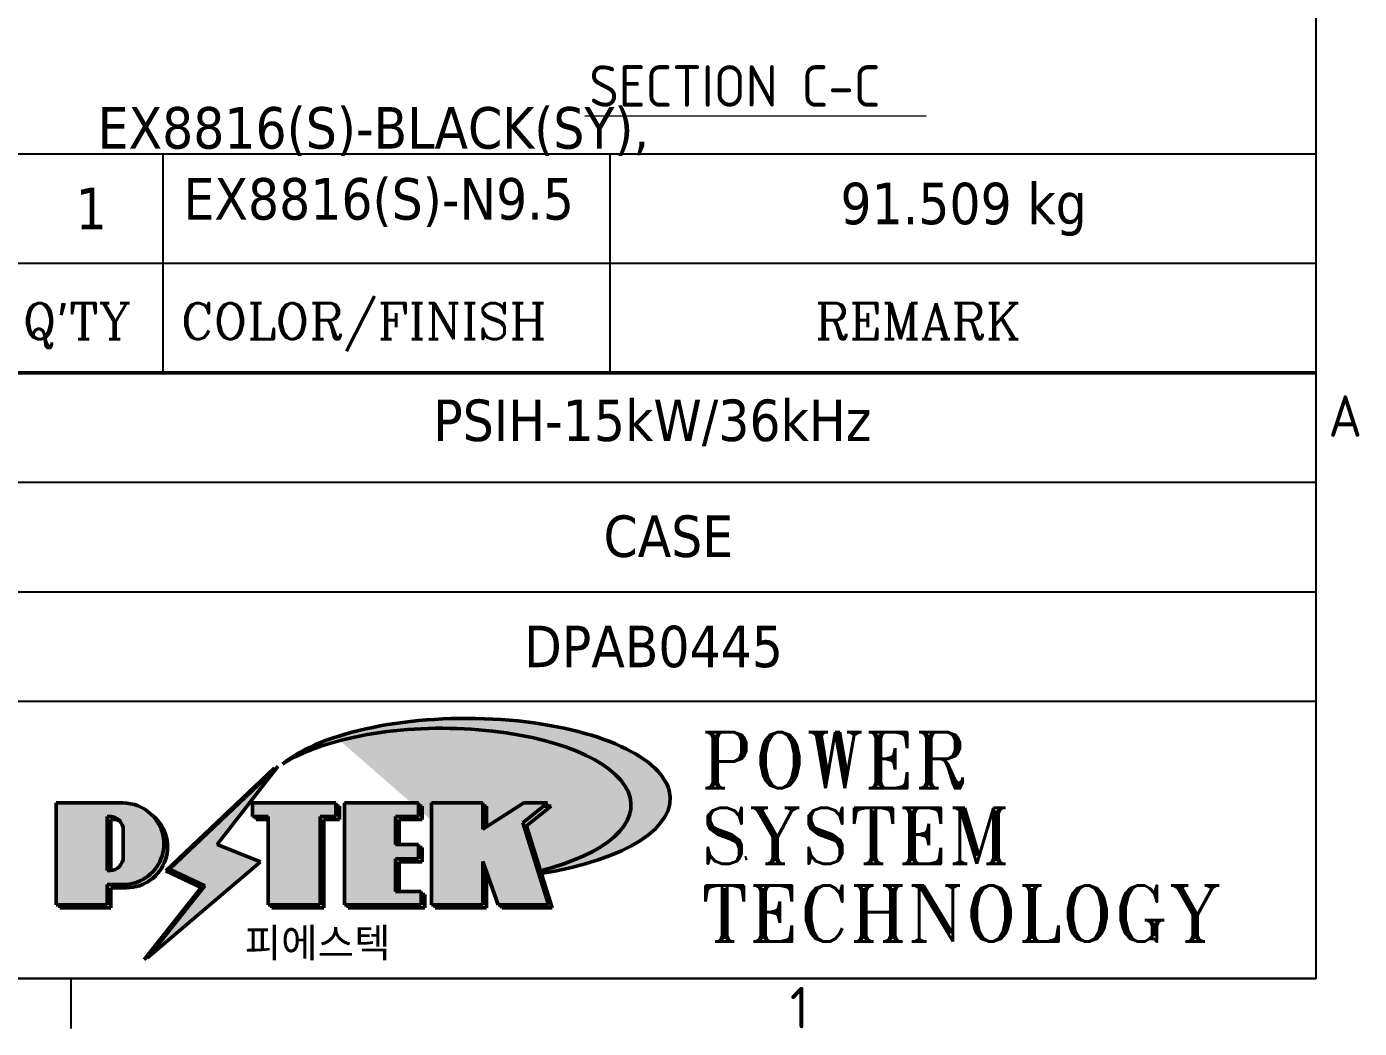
# Model space of a CAD drawing. Header units: millimetres. Extents: x 0 to 6720, y 0 to 4752.
# Drawn here: x 5566 to 6594, y 122 to 894 of the extents above; entities that cross this region are included whole.
import ezdxf
from ezdxf.enums import TextEntityAlignment as Align

# ---------------------------------------------------------------- set-up
doc = ezdxf.new("R2010")
doc.units = ezdxf.units.MM
for name, color, linetype, lineweight in [('DPAB0445$0$경계(ISO)', 7, 'Continuous', 25), ('DPAB0445$0$기호(ISO)', 5, 'Continuous', 25), ('DPAB0445$0$제목(ISO)', 5, 'Continuous', 50), ('DPAB0445$0$해치(ISO)', 7, 'Continuous', 18)]:
    doc.layers.add(name, color=color, linetype=linetype, lineweight=lineweight)
doc.styles.add('DPAB0445$0$HAN_370', font='', dxfattribs={"width": 2})
doc.styles.add('DPAB0445$0$RC_284', font='ROMANC.shx')
doc.styles.add('DPAB0445$0$ROMANT_294', font='romant.shx')
doc.styles.add('DPAB0445$0$문자 텍스트_PSTEK_POSCO', font='isocp.shx')
doc.styles.add('DPAB0445$0$텍스트 스타일198', font='tahoma.ttf')
doc.styles.add('DPAB0445$0$텍스트 스타일512', font='isocp.shx')
doc.styles.get('DPAB0445$0$HAN_370').set_extended_font_data('GulimChe')

# ---------------------------------------------------------------- blocks, each defined once
blk = doc.blocks.new('DPAB0445$0$경계 Default Border')
at = {"layer": 'DPAB0445$0$경계(ISO)'}
blk.add_line((350, 10), (350, 7.599999904632568), dxfattribs=at)
at = {"layer": 'DPAB0445$0$경계(ISO)', "flags": 128}
blk.add_lwpolyline([(10, 10), (10, 287.0000076293945), (410, 287.0000076293945), (410, 10), (10, 10)], dxfattribs=at)
at = {"layer": 'DPAB0445$0$경계(ISO)', "color": 2, "char_height": 2.000000029802322, "attachment_point": 7, "style": 'DPAB0445$0$문자 텍스트_PSTEK_POSCO'}
for s, insert in [('A', (410.6096005397006, 36.12023240455892)), ('1', (384.6573774223157, 7.599999970197677))]:
    blk.add_mtext(s, dxfattribs=dict(at, insert=insert))
blk = doc.blocks.new('DPAB0445$0$제목 블록 PSTEK')
for color, points in [(252, [(317.2195697678507, 17.0593801673321), (322.0326348870767, 21.62682475217465), (322.2781991042243, 21.94392121864296), (317.0471853425802, 16.97985676345368), (318.7512090904202, 16.1899260703855), (316.0018030350395, 12.71868385740789), (316.3356552234328, 13.00206718743325), (318.9235935156908, 16.2694494742633)]), (5, [(321.6183518841322, 17.4193704504104), (319.5281351041078, 18.24969419629727), (322.4505835294948, 22.02344462252142), (317.2195697678507, 17.0593801673321), (318.9235935156908, 16.2694494742633), (316.1741874603099, 12.79820726128571)]), (1, [(324.4839107253602, 19.60711530335299), (325.2419748254881, 19.60711530335299), (325.2419748254881, 20.25857663940324), (321.2266040451076, 20.25857663940324), (321.2266040451076, 19.60711530335299), (321.9846681452406, 19.60711530335299), (321.9846681452406, 15.3430047401139), (324.4839107253602, 15.3430047401139)]), (252, [(324.6615819988275, 19.45905590879572), (325.4196460989604, 19.45905590879572), (325.4196460989604, 20.11051724484596), (325.2419748254881, 20.11051724484596), (325.2419748254881, 19.60711530335299), (324.4839107253602, 19.60711530335299), (324.4839107253602, 15.3430047401139), (322.1623394187076, 15.3430047401139), (322.1623394187076, 15.19494534555726), (324.6615819988275, 15.19494534555726)]), (1, [(329.2277337269622, 20.25857663940324), (325.65654113025, 20.25857663940324), (325.65654113025, 15.3430047401139), (329.3580259941756, 15.3430047401139), (329.3580259941756, 15.9944660761648), (328.1137701654877, 15.9944660761648), (328.1137701654877, 17.56360607323003), (329.2277337269622, 17.56360607323003), (329.2277337269622, 18.25543873810179), (328.1137701654877, 18.25543873810179), (328.1137701654877, 19.60711530335299), (329.2277337269622, 19.60711530335299)]), (252, [(328.2914414389548, 19.45905590879572), (329.4054050004294, 19.45905590879572), (329.4054050004294, 20.11051724484596), (329.2277337269622, 20.11051724484596), (329.2277337269622, 19.60711530335299), (328.1137701654877, 19.60711530335299), (328.1137701654877, 18.25543873810179), (328.2914414389548, 18.25543873810179)]), (1, [(332.3312149849806, 20.25857663940324), (329.8592894925411, 20.25857663940324), (329.8592894925411, 15.3430047401139), (332.3312149849806, 15.3430047401139), (332.3312149849806, 17.4318630164523), (333.0701931098801, 15.3430047401139), (335.4855464857051, 15.3430047401139), (334.2514536401189, 19.30614745124769), (335.4379594596742, 20.25857663940324), (334.3071782107978, 20.25857663940324), (332.3312149849806, 18.99741471888304)]), (252, [(332.5088862584528, 20.1105172448466), (332.3312149849806, 20.1105172448466), (332.3312149849806, 18.99741471888368), (332.5088862584528, 19.11081371413894)]), (252, [(335.6156307331414, 20.11051724484596), (335.2535118015555, 20.11051724484596), (334.2514536401189, 19.30614745124769), (335.4855464857051, 15.3430047401139), (333.1954852176545, 15.3430047401139), (333.2478643833523, 15.19494534555726), (335.6632177591723, 15.19494534555726), (334.4291249135862, 19.15808805669106)]), (252, [(321.9846681452406, 19.60711530335299), (321.4042753185749, 19.60711530335299), (321.4042753185749, 19.45905590879572), (321.9846681452406, 19.45905590879572)]), (252, [(328.2914414389548, 17.41554667867274), (329.4054050004294, 17.41554667867274), (329.4054050004294, 18.10737934354514), (329.2277337269622, 18.10737934354514), (329.2277337269622, 17.56360607323003), (328.1137701654877, 17.56360607323003), (328.1137701654877, 15.9944660761648), (328.2914414389548, 15.9944660761648)]), (252, [(332.5088862584528, 16.92964231796647), (332.3312149849806, 17.43186301645164), (332.3312149849806, 15.3430047401139), (330.0369607660135, 15.3430047401139), (330.0369607660135, 15.19494534555726), (332.5088862584528, 15.19494534555726)]), (252, [(329.5356972676428, 15.8464066816075), (329.3580259941756, 15.8464066816075), (329.3580259941756, 15.3430047401139), (325.8342124037171, 15.3430047401139), (325.8342124037171, 15.19494534555726), (329.5356972676428, 15.19494534555726)])]:
    blk.add_hatch(color=color).paths.add_polyline_path(points)
h = blk.add_hatch(color=1)
edge = h.paths.add_edge_path(flags=0)
edge.add_line((314.2242174273352, 19.60711530335299), (314.2242174273352, 17.00126995915134))
edge.add_line((314.2242174273352, 17.00126995915134), (314.3485873187598, 17.00126995915134))
edge.add_arc((314.3485873187598, 17.6527312952023), 0.6514613360509371, 270, 360)
edge.add_line((315.0000486548106, 17.6527312952023), (315.0000486548106, 18.95565396730211))
edge.add_arc((314.3485873187598, 18.95565396730212), 0.6514613360508712, 0, 90)
edge.add_line((314.3485873187598, 19.60711530335299), (314.2242174273352, 19.60711530335299))
edge = h.paths.add_edge_path()
edge.add_arc((314.9847713324306, 18.28938669179658), 1.969189947606664, 269.9999999999959, 450)
edge.add_line((314.9847713324306, 20.25857663940318), (311.7664314776902, 20.25857663940324))
edge.add_line((311.7664314776902, 20.25857663940324), (311.7664314776902, 15.3430047401139))
edge.add_line((311.7664314776902, 15.3430047401139), (314.2242174273352, 15.3430047401139))
edge.add_line((314.2242174273352, 15.3430047401139), (314.2242174273352, 16.32019674418991))
edge.add_line((314.2242174273352, 16.32019674418991), (314.9847713324307, 16.32019674418991))
h = blk.add_hatch(color=252)
edge = h.paths.add_edge_path()
edge.add_arc((314.9847713324309, 18.28938669179657), 1.969189947606666, 270, 406.8278729790604)
edge.add_arc((315.1624426058984, 18.1413272972396), 1.969189947606962, -90, 53.560984836317004, ccw=False)
edge.add_line((315.1624426058984, 16.17213734963263), (314.4018887008024, 16.17213734963263))
edge.add_line((314.4018887008024, 16.17213734963263), (314.4018887008024, 15.19494534555726))
edge.add_line((314.4018887008024, 15.19494534555726), (311.9441027511573, 15.19494534555726))
edge.add_line((311.9441027511573, 15.19494534555726), (311.9441027511573, 15.3430047401139))
edge.add_line((311.9441027511573, 15.3430047401139), (314.2242174273352, 15.3430047401139))
edge.add_line((314.2242174273352, 15.3430047401139), (314.2242174273352, 16.32019674418991))
edge.add_line((314.2242174273352, 16.32019674418991), (314.9847713324309, 16.32019674418991))
h = blk.add_hatch(color=252)
edge = h.paths.add_edge_path()
edge.add_line((314.4018887008024, 19.45905590879572), (314.5262585922315, 19.45905590879572))
edge.add_arc((314.5262585922314, 18.80759457274939), 0.6514613360463194, 60.4189348879147, 90.00000000000318, ccw=False)
edge.add_arc((314.3485873187602, 18.95565396730057), 0.6514613360524251, 39.96992292766206, 90.00000000009999)
edge.add_line((314.3485873187591, 19.60711530335307), (314.2242174273352, 19.60711530335298))
edge.add_line((314.2242174273352, 19.60711530335299), (314.2242174273352, 17.00126995915134))
edge.add_line((314.2242174273352, 17.00126995915134), (314.3485873187591, 17.00126995915134))
edge.add_arc((314.3485873187568, 17.652731295233), 0.6514613360816299, 270.0000000002, 274.6930825552478)
edge.add_line((314.4018887008024, 17.0034541317032), (314.4018887008024, 19.45905590879572))
at = {"layer": 'DPAB0445$0$해치(ISO)'}
h = blk.add_hatch(color=140, dxfattribs=at)
edge = h.paths.add_edge_path()
edge.add_ellipse((330.3660919371412, 20.15576403068321), major_axis=(9.100907360794343, 0), ratio=0.4069904968023172, start_angle=301.3098473703837, end_angle=507.7436900681698)
edge.add_ellipse((331.5340919371412, 20.4634168429492), major_axis=(-9.82350664112931, 0), ratio=0.3942600559756514, start_angle=111.51207141178469, end_angle=334.47025347086895, ccw=False)
edge.add_line((335.1363447531188, 16.8601935978785), (335.0955236905705, 16.99119398620872))
at = {"color": 180}
for p, q in [((182.4757929790549, 51.56524660363496), (372.4757929537551, 51.56524660363496)), ((316.9044520275131, 51.56524660363496), (316.9044520275127, 41.00524660363494)), ((338.4566026226726, 51.56524660363496), (338.4566026226727, 41.00524660363494)), ((372.4757929537551, 51.56524660363496), (372.4757929537551, 11.79100474011389)), ((182.475792979055, 46.2852466036349), (372.4757929537551, 46.28524660363492)), ((206.451475290024, 35.72524660363497), (372.4757929537551, 35.72524660363497)), ((255.917593136736, 30.44524660363498), (372.4757929537552, 30.44524660363501)), ((255.9175931367359, 25.16524660363502), (372.4757929537552, 25.165246603635)), ((182.475792979055, 11.79100474011392), (372.4757929537551, 11.79100474011389))]:
    blk.add_line(p, q, dxfattribs=at)
at = {"color": 7, "lineweight": 50}
blk.add_line((206.451475290024, 41.00524660363494), (372.4757929537551, 41.00524660363496), dxfattribs=at)
at = {"color": 7}
for p, q in [((322.2781991042243, 21.94392121864296), (317.0471853425802, 16.97985676345368)), ((322.4505835294948, 22.02344462252142), (317.2195697678507, 17.0593801673321)), ((319.5281351041078, 18.24969419629727), (322.4505835294948, 22.02344462252142)), ((322.0326348870767, 21.62682475217465), (322.2781991042243, 21.94392121864296)), ((317.2195697678507, 17.0593801673321), (322.0326348870767, 21.62682475217465)), ((311.7664314776902, 20.25900474011391), (311.7664314776902, 15.34300474011391)), ((314.9847713324309, 20.25857663940324), (311.7664314776902, 20.25857663940324)), ((314.9847713324309, 20.25857663940324), (311.7664314776902, 20.25857663940324)), ((311.7664314776902, 20.25857663940324), (311.7664314776902, 15.3430047401139)), ((325.2419748254881, 20.25857663940324), (321.2266040451076, 20.25857663940324)), ((321.2266040451076, 20.25857663940324), (321.2266040451076, 19.60711530335299)), ((325.2419748254881, 20.25857663940324), (321.2266040451076, 20.25857663940324)), ((321.2266040451076, 20.25857663940324), (321.2266040451076, 19.60711530335299)), ((325.2419748254881, 19.60711530335299), (325.2419748254881, 20.25857663940324)), ((325.2419748254881, 19.60711530335299), (325.2419748254881, 20.25857663940324)), ((325.4196460989604, 20.11051724484596), (325.2419748254881, 20.11051724484596)), ((325.2419748254881, 20.11051724484596), (325.2419748254881, 19.60711530335299)), ((325.4196460989604, 19.45905590879572), (325.4196460989604, 20.11051724484596)), ((329.2277337269622, 20.25857663940324), (325.65654113025, 20.25857663940324)), ((325.65654113025, 20.25857663940324), (325.65654113025, 15.3430047401139)), ((325.65654113025, 20.25857663940324), (325.65654113025, 15.3430047401139)), ((329.2277337269622, 20.25857663940324), (325.65654113025, 20.25857663940324)), ((329.2277337269622, 19.60711530335299), (329.2277337269622, 20.25857663940324)), ((329.2277337269622, 19.60711530335299), (329.2277337269622, 20.25857663940324)), ((329.4054050004294, 20.11051724484596), (329.2277337269622, 20.11051724484596)), ((329.2277337269622, 20.11051724484596), (329.2277337269622, 19.60711530335299)), ((329.4054050004294, 19.45905590879572), (329.4054050004294, 20.11051724484596)), ((332.3312149849806, 20.25857663940324), (329.8592894925411, 20.25857663940324)), ((329.8592894925411, 20.25857663940324), (329.8592894925411, 15.3430047401139)), ((329.8592894925411, 20.25857663940324), (329.8592894925411, 15.3430047401139)), ((332.3312149849806, 20.25857663940324), (329.8592894925411, 20.25857663940324)), ((334.3071782107978, 20.25857663940324), (332.3312149849806, 18.99741471888304)), ((332.3312149849806, 18.99741471888304), (332.3312149849806, 20.25857663940324)), ((334.3071782107978, 20.25857663940324), (332.3312149849806, 18.99741471888304)), ((332.3312149849806, 18.99741471888304), (332.3312149849806, 20.25857663940324)), ((332.5088862584528, 20.1105172448466), (332.3312149849806, 20.1105172448466)), ((332.3312149849806, 20.1105172448466), (332.3312149849806, 18.99741471888368)), ((332.5088862584528, 19.11081371413894), (332.5088862584528, 20.1105172448466)), ((334.2514536401189, 19.30614745124769), (335.4379594596742, 20.25857663940324)), ((334.2514536401189, 19.30614745124769), (335.4379594596742, 20.25857663940324)), ((335.2535118015555, 20.11051724484596), (334.2514536401189, 19.30614745124769)), ((335.4379594596742, 20.25857663940324), (334.3071782107978, 20.25857663940324)), ((335.4379594596742, 20.25857663940324), (334.3071782107978, 20.25857663940324)), ((334.4291249135862, 19.15808805669104), (335.6156307331414, 20.11051724484596)), ((335.6156307331414, 20.11051724484596), (335.2535118015555, 20.11051724484596)), ((314.2242174273352, 17.00126995915134), (314.2242174273352, 19.60711530335299)), ((314.2242174273352, 19.60711530335299), (314.3485873187591, 19.60711530335299)), ((314.3485873187591, 19.60711530335299), (314.2242174273352, 19.60711530335299)), ((314.2242174273352, 19.60711530335299), (314.2242174273352, 17.00126995915134)), ((314.2242174273352, 17.00126995915134), (314.2242174273352, 19.60711530335299)), ((314.2242174273352, 19.60711530335299), (314.3485873187591, 19.60711530335299)), ((314.4018887008024, 19.45905590879572), (314.5262585922314, 19.45905590879572)), ((314.4018887008024, 17.0034541317032), (314.4018887008024, 19.45905590879572)), ((321.2266040451076, 19.60711530335299), (321.9846681452406, 19.60711530335299)), ((321.2266040451076, 19.60711530335299), (321.9846681452406, 19.60711530335299)), ((321.4042753185749, 19.60711530335299), (321.4042753185749, 19.45905590879572)), ((321.9846681452406, 19.60711530335299), (321.4042753185749, 19.60711530335299)), ((321.4042753185749, 19.45905590879572), (321.9846681452406, 19.45905590879572)), ((321.9846681452406, 19.60711530335299), (321.9846681452406, 15.3430047401139)), ((321.9846681452406, 19.45905590879572), (321.9846681452406, 19.60711530335299)), ((321.9846681452406, 19.60711530335299), (321.9846681452406, 15.3430047401139)), ((324.4839107253602, 19.60711530335299), (325.2419748254881, 19.60711530335299)), ((324.4839107253602, 15.3430047401139), (324.4839107253602, 19.60711530335299)), ((325.2419748254881, 19.60711530335299), (324.4839107253602, 19.60711530335299)), ((324.4839107253602, 19.60711530335299), (324.4839107253602, 15.3430047401139)), ((324.4839107253602, 19.60711530335299), (325.2419748254881, 19.60711530335299)), ((324.4839107253602, 15.3430047401139), (324.4839107253602, 19.60711530335299)), ((324.6615819988275, 19.45905590879572), (325.4196460989604, 19.45905590879572)), ((324.6615819988275, 15.19494534555726), (324.6615819988275, 19.45905590879572)), ((328.1137701654877, 18.25543873810179), (328.1137701654877, 19.60711530335299)), ((328.1137701654877, 19.60711530335299), (329.2277337269622, 19.60711530335299)), ((329.2277337269622, 19.60711530335299), (328.1137701654877, 19.60711530335299)), ((328.1137701654877, 19.60711530335299), (328.1137701654877, 18.25543873810179)), ((328.1137701654877, 18.25543873810179), (328.1137701654877, 19.60711530335299)), ((328.1137701654877, 19.60711530335299), (329.2277337269622, 19.60711530335299)), ((328.2914414389548, 18.25543873810179), (328.2914414389548, 19.45905590879572)), ((328.2914414389548, 19.45905590879572), (329.4054050004294, 19.45905590879572)), ((335.4855464857051, 15.3430047401139), (334.2514536401189, 19.30614745124769)), ((334.2514536401189, 19.30614745124769), (335.4855464857051, 15.3430047401139)), ((335.4855464857051, 15.3430047401139), (334.2514536401189, 19.30614745124769)), ((315.0000486548106, 18.95565396730275), (315.0000486548106, 17.65273129520161)), ((315.0000486548106, 18.95565396730275), (315.0000486548106, 17.65273129520161)), ((332.3312149849806, 18.99741471888368), (332.5088862584528, 19.11081371413894)), ((335.6632177591723, 15.19494534555726), (334.4291249135862, 19.15808805669104)), ((321.6183518841322, 17.4193704504104), (319.5281351041078, 18.24969419629727)), ((329.2277337269622, 18.25543873810179), (328.1137701654877, 18.25543873810179)), ((328.1137701654877, 18.25543873810179), (328.2914414389548, 18.25543873810179)), ((329.2277337269622, 18.25543873810179), (328.1137701654877, 18.25543873810179)), ((329.2277337269622, 17.56360607323003), (329.2277337269622, 18.25543873810179)), ((329.2277337269622, 17.56360607323003), (329.2277337269622, 18.25543873810179)), ((329.4054050004294, 18.10737934354514), (329.2277337269622, 18.10737934354514)), ((329.2277337269622, 18.10737934354514), (329.2277337269622, 17.56360607323003)), ((329.4054050004294, 17.41554667867274), (329.4054050004294, 18.10737934354514)), ((316.1741874603099, 12.79820726128571), (321.6183518841322, 17.4193704504104)), ((328.1137701654877, 17.56360607323003), (329.2277337269622, 17.56360607323003)), ((328.1137701654877, 15.9944660761648), (328.1137701654877, 17.56360607323003)), ((329.2277337269622, 17.56360607323003), (328.1137701654877, 17.56360607323003)), ((328.1137701654877, 17.56360607323003), (328.1137701654877, 15.9944660761648)), ((328.1137701654877, 17.56360607323003), (329.2277337269622, 17.56360607323003)), ((328.1137701654877, 15.9944660761648), (328.1137701654877, 17.56360607323003)), ((328.2914414389548, 15.9944660761648), (328.2914414389548, 17.41554667867274)), ((328.2914414389548, 17.41554667867274), (329.4054050004294, 17.41554667867274)), ((332.3312149849806, 17.4318630164523), (333.0701931098801, 15.3430047401139)), ((332.3312149849806, 15.3430047401139), (332.3312149849806, 17.4318630164523)), ((332.5088862584528, 16.92964231796647), (332.3312149849806, 17.43186301645164)), ((332.3312149849806, 17.43186301645164), (332.3312149849806, 15.3430047401139)), ((332.3312149849806, 17.4318630164523), (333.0701931098801, 15.3430047401139)), ((332.3312149849806, 15.3430047401139), (332.3312149849806, 17.4318630164523)), ((345.0447381189468, 17.50375595811051), (344.9867755289346, 17.689895936919)), ((314.3485873187591, 17.00126995915134), (314.2242174273352, 17.00126995915134)), ((314.2242174273352, 17.00126995915134), (314.3485873187591, 17.00126995915134)), ((314.3485873187591, 17.00126995915134), (314.2242174273352, 17.00126995915134)), ((317.0471853425802, 16.97985676345368), (318.7512090904202, 16.1899260703855)), ((318.9235935156908, 16.2694494742633), (317.2195697678507, 17.0593801673321)), ((317.2195697678507, 17.0593801673321), (318.9235935156908, 16.2694494742633)), ((332.5088862584528, 15.19494534555726), (332.5088862584528, 16.92964231796647)), ((314.2242174273352, 16.32019674418991), (314.9847713324309, 16.32019674418991)), ((314.2242174273352, 15.3430047401139), (314.2242174273352, 16.32019674418991)), ((314.9847713324309, 16.32019674418991), (314.2242174273352, 16.32019674418991)), ((314.2242174273352, 16.32019674418991), (314.2242174273352, 15.3430047401139)), ((314.2242174273352, 16.32019674418991), (314.9847713324309, 16.32019674418991)), ((314.2242174273352, 15.3430047401139), (314.2242174273352, 16.32019674418991)), ((314.4018887008024, 16.17213734963263), (315.162442605898, 16.17213734963263)), ((314.4018887008024, 15.19494534555726), (314.4018887008024, 16.17213734963263)), ((318.7512090904202, 16.1899260703855), (316.0018030350395, 12.71868385740789)), ((318.9235935156908, 16.2694494742633), (316.1741874603099, 12.79820726128571)), ((316.3356552234328, 13.00206718743325), (318.9235935156908, 16.2694494742633)), ((329.3580259941756, 15.9944660761648), (328.1137701654877, 15.9944660761648)), ((328.1137701654877, 15.9944660761648), (328.2914414389548, 15.9944660761648)), ((329.3580259941756, 15.9944660761648), (328.1137701654877, 15.9944660761648)), ((329.3580259941756, 15.3430047401139), (329.3580259941756, 15.9944660761648)), ((329.3580259941756, 15.3430047401139), (329.3580259941756, 15.9944660761648)), ((329.5356972676428, 15.8464066816075), (329.3580259941756, 15.8464066816075)), ((329.3580259941756, 15.8464066816075), (329.3580259941756, 15.3430047401139)), ((329.5356972676428, 15.19494534555726), (329.5356972676428, 15.8464066816075)), ((311.7664314776902, 15.3430047401139), (314.2242174273352, 15.3430047401139)), ((311.7664314776902, 15.3430047401139), (314.2242174273352, 15.3430047401139)), ((314.2242174273352, 15.3430047401139), (311.9441027511573, 15.3430047401139)), ((311.9441027511573, 15.3430047401139), (311.9441027511573, 15.19494534555726)), ((311.9441027511573, 15.19494534555726), (314.4018887008024, 15.19494534555726)), ((321.9846681452406, 15.3430047401139), (324.4839107253602, 15.3430047401139)), ((321.9846681452406, 15.3430047401139), (324.4839107253602, 15.3430047401139)), ((324.4839107253602, 15.3430047401139), (322.1623394187076, 15.3430047401139)), ((322.1623394187076, 15.3430047401139), (322.1623394187076, 15.19494534555726)), ((322.1623394187076, 15.19494534555726), (324.6615819988275, 15.19494534555726)), ((325.65654113025, 15.3430047401139), (329.3580259941756, 15.3430047401139)), ((325.65654113025, 15.3430047401139), (329.3580259941756, 15.3430047401139)), ((329.3580259941756, 15.3430047401139), (325.8342124037171, 15.3430047401139)), ((325.8342124037171, 15.3430047401139), (325.8342124037171, 15.19494534555726)), ((325.8342124037171, 15.19494534555726), (329.5356972676428, 15.19494534555726)), ((329.8592894925411, 15.3430047401139), (332.3312149849806, 15.3430047401139)), ((329.8592894925411, 15.3430047401139), (332.3312149849806, 15.3430047401139)), ((332.3312149849806, 15.3430047401139), (330.0369607660135, 15.3430047401139)), ((330.0369607660135, 15.3430047401139), (330.0369607660135, 15.19494534555726)), ((330.0369607660135, 15.19494534555726), (332.5088862584528, 15.19494534555726)), ((333.0701931098801, 15.3430047401139), (335.4855464857051, 15.3430047401139)), ((333.0701931098801, 15.3430047401139), (335.4855464857051, 15.3430047401139)), ((335.4855464857051, 15.3430047401139), (333.1954852176545, 15.3430047401139)), ((333.1954852176545, 15.3430047401139), (333.2478643833523, 15.19494534555726)), ((333.2478643833523, 15.19494534555726), (335.6632177591723, 15.19494534555726)), ((316.0018030350395, 12.71868385740789), (316.3356552234328, 13.00206718743325))]:
    blk.add_line(p, q, dxfattribs=at)
at = {"color": 5}
for p, q in [((322.4505835294948, 22.02344462252142), (317.2195697678507, 17.0593801673321)), ((319.5281351041078, 18.24969419629727), (322.4505835294948, 22.02344462252142)), ((321.6183518841322, 17.4193704504104), (319.5281351041078, 18.24969419629727)), ((316.1741874603099, 12.79820726128571), (321.6183518841322, 17.4193704504104)), ((317.2195697678507, 17.0593801673321), (318.9235935156908, 16.2694494742633)), ((318.9235935156908, 16.2694494742633), (316.1741874603099, 12.79820726128571))]:
    blk.add_line(p, q, dxfattribs=at)
at = {"color": 1}
for p, q in [((314.9847713324309, 20.25857663940324), (311.7664314776902, 20.25857663940324)), ((311.7664314776902, 20.25857663940324), (311.7664314776902, 15.3430047401139)), ((325.2419748254881, 20.25857663940324), (321.2266040451076, 20.25857663940324)), ((321.2266040451076, 20.25857663940324), (321.2266040451076, 19.60711530335299)), ((325.2419748254881, 19.60711530335299), (325.2419748254881, 20.25857663940324)), ((329.2277337269622, 20.25857663940324), (325.65654113025, 20.25857663940324)), ((325.65654113025, 20.25857663940324), (325.65654113025, 15.3430047401139)), ((329.2277337269622, 19.60711530335299), (329.2277337269622, 20.25857663940324)), ((332.3312149849806, 20.25857663940324), (329.8592894925411, 20.25857663940324)), ((329.8592894925411, 20.25857663940324), (329.8592894925411, 15.3430047401139)), ((334.3071782107978, 20.25857663940324), (332.3312149849806, 18.99741471888304)), ((332.3312149849806, 18.99741471888304), (332.3312149849806, 20.25857663940324)), ((334.2514536401189, 19.30614745124769), (335.4379594596742, 20.25857663940324)), ((335.4379594596742, 20.25857663940324), (334.3071782107978, 20.25857663940324)), ((314.2242174273352, 17.00126995915134), (314.2242174273352, 19.60711530335299)), ((314.2242174273352, 19.60711530335299), (314.3485873187591, 19.60711530335299)), ((321.2266040451076, 19.60711530335299), (321.9846681452406, 19.60711530335299)), ((321.9846681452406, 19.60711530335299), (321.9846681452406, 15.3430047401139)), ((324.4839107253602, 19.60711530335299), (325.2419748254881, 19.60711530335299)), ((324.4839107253602, 15.3430047401139), (324.4839107253602, 19.60711530335299)), ((328.1137701654877, 18.25543873810179), (328.1137701654877, 19.60711530335299)), ((328.1137701654877, 19.60711530335299), (329.2277337269622, 19.60711530335299)), ((335.4855464857051, 15.3430047401139), (334.2514536401189, 19.30614745124769)), ((315.0000486548106, 18.95565396730275), (315.0000486548106, 17.65273129520161)), ((329.2277337269622, 18.25543873810179), (328.1137701654877, 18.25543873810179)), ((329.2277337269622, 17.56360607323003), (329.2277337269622, 18.25543873810179)), ((328.1137701654877, 17.56360607323003), (329.2277337269622, 17.56360607323003)), ((328.1137701654877, 15.9944660761648), (328.1137701654877, 17.56360607323003)), ((332.3312149849806, 17.4318630164523), (333.0701931098801, 15.3430047401139)), ((332.3312149849806, 15.3430047401139), (332.3312149849806, 17.4318630164523)), ((314.3485873187591, 17.00126995915134), (314.2242174273352, 17.00126995915134)), ((314.2242174273352, 16.32019674418991), (314.9847713324309, 16.32019674418991)), ((314.2242174273352, 15.3430047401139), (314.2242174273352, 16.32019674418991)), ((329.3580259941756, 15.9944660761648), (328.1137701654877, 15.9944660761648)), ((329.3580259941756, 15.3430047401139), (329.3580259941756, 15.9944660761648)), ((311.7664314776902, 15.3430047401139), (314.2242174273352, 15.3430047401139)), ((321.9846681452406, 15.3430047401139), (324.4839107253602, 15.3430047401139)), ((325.65654113025, 15.3430047401139), (329.3580259941756, 15.3430047401139)), ((329.8592894925411, 15.3430047401139), (332.3312149849806, 15.3430047401139)), ((333.0701931098801, 15.3430047401139), (335.4855464857051, 15.3430047401139))]:
    blk.add_line(p, q, dxfattribs=at)
at = {"color": 7}
for centre, radius, start, end in [((314.9847713324309, 18.28938669179658), 1.969189947606665, 270, 90), ((314.9847713324309, 18.28938669179658), 1.969189947606665, 270, 90), ((314.3485873187598, 18.95565396730211), 0.6514613360508712, 0, 90), ((314.3485873187602, 18.95565396730057), 0.6514613360524251, 39.96992292766117, 90), ((314.3485873187598, 18.95565396730212), 0.6514613360508712, 0, 90), ((314.5262585922314, 18.80759457274939), 0.6514613360463193, 60.41893488791137, 90), ((314.9847713324307, 18.2893866917965), 1.969189947606594, 270, 46.82787297909833), ((315.1624426058984, 18.1413272972396), 1.969189947606961, 270, 53.56098483636067), ((314.3485873187597, 17.65273129520228), 0.6514613360509381, 270, 0), ((314.3485873187598, 17.6527312952023), 0.6514613360509381, 270, 0), ((314.3485873187568, 17.652731295233), 0.6514613360816299, 270, 274.6930825552478)]:
    blk.add_arc(centre, radius, start, end, dxfattribs=at)
at = {"color": 1}
for centre, radius, start, end in [((314.9847713324309, 18.28938669179657), 1.969189947606665, 270, 90), ((314.3485873187598, 18.95565396730211), 0.6514613360508712, 0, 90), ((314.3485873187598, 17.6527312952023), 0.6514613360509381, 270, 0)]:
    blk.add_arc(centre, radius, start, end, dxfattribs=at)
at = {"layer": 'DPAB0445$0$제목(ISO)'}
for p, q in [((322.2781991042243, 21.94392121864296), (317.0471853425802, 16.97985676345368)), ((322.4505835294948, 22.02344462252142), (317.2195697678507, 17.0593801673321)), ((319.5281351041078, 18.24969419629727), (322.4505835294948, 22.02344462252142)), ((322.0326348870767, 21.62682475217465), (322.2781991042243, 21.94392121864296)), ((317.2195697678507, 17.0593801673321), (322.0326348870767, 21.62682475217465)), ((314.9847713324306, 20.25857663940324), (311.7664314776902, 20.25857663940324)), ((311.7664314776902, 20.25857663940324), (311.7664314776902, 15.3430047401139)), ((325.2419748254881, 20.25857663940324), (321.2266040451076, 20.25857663940324)), ((321.2266040451076, 20.25857663940324), (321.2266040451076, 19.60711530335299)), ((325.2419748254881, 19.60711530335299), (325.2419748254881, 20.25857663940324)), ((325.4196460989604, 20.11051724484596), (325.2419748254881, 20.11051724484596)), ((325.2419748254881, 20.11051724484596), (325.2419748254881, 19.60711530335299)), ((325.4196460989604, 19.45905590879572), (325.4196460989604, 20.11051724484596)), ((329.2277337269622, 20.25857663940324), (325.65654113025, 20.25857663940324)), ((325.65654113025, 20.25857663940324), (325.65654113025, 15.3430047401139)), ((329.2277337269622, 19.60711530335299), (329.2277337269622, 20.25857663940324)), ((329.4054050004294, 20.11051724484596), (329.2277337269622, 20.11051724484596)), ((329.2277337269622, 20.11051724484596), (329.2277337269622, 19.60711530335299)), ((329.4054050004294, 19.45905590879572), (329.4054050004294, 20.11051724484596)), ((332.3312149849806, 20.25857663940324), (329.8592894925411, 20.25857663940324)), ((329.8592894925411, 20.25857663940324), (329.8592894925411, 15.3430047401139)), ((334.3071782107978, 20.25857663940324), (332.3312149849806, 18.99741471888304)), ((332.3312149849806, 18.99741471888304), (332.3312149849806, 20.25857663940324)), ((332.5088862584528, 20.1105172448466), (332.3312149849806, 20.1105172448466)), ((332.3312149849806, 20.1105172448466), (332.3312149849806, 18.99741471888368)), ((332.5088862584528, 19.11081371413894), (332.5088862584528, 20.1105172448466)), ((334.2514536401189, 19.30614745124769), (335.4379594596742, 20.25857663940324)), ((335.2535118015555, 20.11051724484596), (334.2514536401189, 19.30614745124769)), ((335.4379594596742, 20.25857663940324), (334.3071782107978, 20.25857663940324)), ((334.4291249135862, 19.15808805669106), (335.6156307331414, 20.11051724484596)), ((335.6156307331414, 20.11051724484596), (335.2535118015555, 20.11051724484596)), ((314.2242174273352, 17.00126995915134), (314.2242174273352, 19.60711530335299)), ((314.2242174273352, 19.60711530335299), (314.3485873187598, 19.60711530335299)), ((314.3485873187591, 19.60711530335299), (314.2242174273352, 19.60711530335299)), ((314.2242174273352, 19.60711530335299), (314.2242174273352, 17.00126995915134)), ((314.4018887008024, 19.45905590879572), (314.5262585922314, 19.45905590879572)), ((314.4018887008024, 17.0034541317032), (314.4018887008024, 19.45905590879572)), ((321.2266040451076, 19.60711530335299), (321.9846681452406, 19.60711530335299)), ((321.9846681452406, 19.60711530335299), (321.4042753185749, 19.60711530335299)), ((321.4042753185749, 19.60711530335299), (321.4042753185749, 19.45905590879572)), ((321.4042753185749, 19.45905590879572), (321.9846681452406, 19.45905590879572)), ((321.9846681452406, 19.60711530335299), (321.9846681452406, 15.3430047401139)), ((321.9846681452406, 19.45905590879572), (321.9846681452406, 19.60711530335299)), ((324.4839107253602, 19.60711530335299), (325.2419748254881, 19.60711530335299)), ((324.4839107253602, 15.3430047401139), (324.4839107253602, 19.60711530335299)), ((325.2419748254881, 19.60711530335299), (324.4839107253602, 19.60711530335299)), ((324.4839107253602, 19.60711530335299), (324.4839107253602, 15.3430047401139)), ((324.6615819988275, 19.45905590879572), (325.4196460989604, 19.45905590879572)), ((324.6615819988275, 15.19494534555726), (324.6615819988275, 19.45905590879572)), ((328.1137701654877, 18.25543873810179), (328.1137701654877, 19.60711530335299)), ((328.1137701654877, 19.60711530335299), (329.2277337269622, 19.60711530335299)), ((329.2277337269622, 19.60711530335299), (328.1137701654877, 19.60711530335299)), ((328.1137701654877, 19.60711530335299), (328.1137701654877, 18.25543873810179)), ((328.2914414389548, 19.45905590879572), (329.4054050004294, 19.45905590879572)), ((328.2914414389548, 18.25543873810179), (328.2914414389548, 19.45905590879572)), ((335.4855464857051, 15.3430047401139), (334.2514536401189, 19.30614745124769)), ((334.2514536401189, 19.30614745124769), (335.4855464857051, 15.3430047401139)), ((315.0000486548106, 18.95565396730211), (315.0000486548106, 17.6527312952023)), ((332.3312149849806, 18.99741471888368), (332.5088862584528, 19.11081371413894)), ((335.6632177591723, 15.19494534555726), (334.4291249135862, 19.15808805669106)), ((321.6183518841322, 17.4193704504104), (319.5281351041078, 18.24969419629727)), ((329.2277337269622, 18.25543873810179), (328.1137701654877, 18.25543873810179)), ((328.1137701654877, 18.25543873810179), (328.2914414389548, 18.25543873810179)), ((329.2277337269622, 17.56360607323003), (329.2277337269622, 18.25543873810179)), ((329.4054050004294, 18.10737934354514), (329.2277337269622, 18.10737934354514)), ((329.2277337269622, 18.10737934354514), (329.2277337269622, 17.56360607323003)), ((329.4054050004294, 17.41554667867274), (329.4054050004294, 18.10737934354514)), ((316.1741874603099, 12.79820726128571), (321.6183518841322, 17.4193704504104)), ((328.1137701654877, 15.9944660761648), (328.1137701654877, 17.56360607323003)), ((328.1137701654877, 17.56360607323003), (329.2277337269622, 17.56360607323003)), ((329.2277337269622, 17.56360607323003), (328.1137701654877, 17.56360607323003)), ((328.1137701654877, 17.56360607323003), (328.1137701654877, 15.9944660761648)), ((328.2914414389548, 17.41554667867274), (329.4054050004294, 17.41554667867274)), ((328.2914414389548, 15.9944660761648), (328.2914414389548, 17.41554667867274)), ((332.3312149849806, 15.3430047401139), (332.3312149849806, 17.4318630164523)), ((332.3312149849806, 17.4318630164523), (333.0701931098801, 15.3430047401139)), ((332.5088862584528, 16.92964231796647), (332.3312149849806, 17.43186301645164)), ((332.3312149849806, 17.43186301645164), (332.3312149849806, 15.3430047401139)), ((314.3485873187598, 17.00126995915134), (314.2242174273352, 17.00126995915134)), ((314.2242174273352, 17.00126995915134), (314.3485873187591, 17.00126995915134)), ((317.0471853425802, 16.97985676345368), (318.7512090904202, 16.1899260703855)), ((317.2195697678507, 17.0593801673321), (318.9235935156908, 16.2694494742633)), ((318.9235935156908, 16.2694494742633), (317.2195697678507, 17.0593801673321)), ((332.5088862584528, 15.19494534555726), (332.5088862584528, 16.92964231796647)), ((314.2242174273352, 15.3430047401139), (314.2242174273352, 16.32019674418991)), ((314.2242174273352, 16.32019674418991), (314.9847713324307, 16.32019674418991)), ((314.9847713324309, 16.32019674418991), (314.2242174273352, 16.32019674418991)), ((314.2242174273352, 16.32019674418991), (314.2242174273352, 15.3430047401139)), ((314.4018887008024, 15.19494534555726), (314.4018887008024, 16.17213734963263)), ((314.4018887008024, 16.17213734963263), (315.1624426058984, 16.17213734963263)), ((318.7512090904202, 16.1899260703855), (316.0018030350395, 12.71868385740789)), ((318.9235935156908, 16.2694494742633), (316.1741874603099, 12.79820726128571)), ((316.3356552234328, 13.00206718743325), (318.9235935156908, 16.2694494742633)), ((329.3580259941756, 15.9944660761648), (328.1137701654877, 15.9944660761648)), ((328.1137701654877, 15.9944660761648), (328.2914414389548, 15.9944660761648)), ((329.3580259941756, 15.3430047401139), (329.3580259941756, 15.9944660761648)), ((329.5356972676428, 15.8464066816075), (329.3580259941756, 15.8464066816075)), ((329.3580259941756, 15.8464066816075), (329.3580259941756, 15.3430047401139)), ((329.5356972676428, 15.19494534555726), (329.5356972676428, 15.8464066816075)), ((311.7664314776902, 15.3430047401139), (314.2242174273352, 15.3430047401139)), ((314.2242174273352, 15.3430047401139), (311.9441027511573, 15.3430047401139)), ((311.9441027511573, 15.3430047401139), (311.9441027511573, 15.19494534555726)), ((311.9441027511573, 15.19494534555726), (314.4018887008024, 15.19494534555726)), ((321.9846681452406, 15.3430047401139), (324.4839107253602, 15.3430047401139)), ((324.4839107253602, 15.3430047401139), (322.1623394187076, 15.3430047401139)), ((322.1623394187076, 15.3430047401139), (322.1623394187076, 15.19494534555726)), ((322.1623394187076, 15.19494534555726), (324.6615819988275, 15.19494534555726)), ((325.65654113025, 15.3430047401139), (329.3580259941756, 15.3430047401139)), ((329.3580259941756, 15.3430047401139), (325.8342124037171, 15.3430047401139)), ((325.8342124037171, 15.3430047401139), (325.8342124037171, 15.19494534555726)), ((325.8342124037171, 15.19494534555726), (329.5356972676428, 15.19494534555726)), ((329.8592894925411, 15.3430047401139), (332.3312149849806, 15.3430047401139)), ((332.3312149849806, 15.3430047401139), (330.0369607660135, 15.3430047401139)), ((330.0369607660135, 15.3430047401139), (330.0369607660135, 15.19494534555726)), ((330.0369607660135, 15.19494534555726), (332.5088862584528, 15.19494534555726)), ((333.0701931098801, 15.3430047401139), (335.4855464857051, 15.3430047401139)), ((335.4855464857051, 15.3430047401139), (333.1954852176545, 15.3430047401139)), ((333.1954852176545, 15.3430047401139), (333.2478643833523, 15.19494534555726)), ((333.2478643833523, 15.19494534555726), (335.6632177591723, 15.19494534555726)), ((316.0018030350395, 12.71868385740789), (316.3356552234328, 13.00206718743325))]:
    blk.add_line(p, q, dxfattribs=at)
at = {"layer": 'DPAB0445$0$제목(ISO)', "color": 4}
blk.add_line((335.1363447531188, 16.8601935978785), (335.0955236905705, 16.99119398620872), dxfattribs=at)
at = {"layer": 'DPAB0445$0$제목(ISO)'}
for centre, radius, start, end in [((314.9847713324306, 18.28938669179658), 1.969189947606664, 46.82787297909431, 90), ((314.3485873187598, 18.95565396730212), 0.6514613360508712, 0, 90), ((314.3485873187602, 18.95565396730057), 0.6514613360524251, 39.96992292766117, 90), ((314.5262585922314, 18.80759457274939), 0.6514613360463193, 60.41893488791137, 90), ((314.9847713324307, 18.2893866917965), 1.969189947606594, 270, 46.82787297909833), ((314.9847713324309, 18.28938669179657), 1.969189947606666, 270, 46.8278729790603), ((315.1624426058984, 18.1413272972396), 1.969189947606962, 270, 53.56098483631701), ((314.3485873187598, 17.6527312952023), 0.6514613360509371, 270, 0), ((314.3485873187568, 17.652731295233), 0.6514613360816299, 270, 274.6930825552478)]:
    blk.add_arc(centre, radius, start, end, dxfattribs=at)
at = {"layer": 'DPAB0445$0$제목(ISO)', "color": 4}
for centre, major_axis, ratio, start_param, end_param in [((331.5340919371412, 20.4634168429492), (9.82350664112931, 0), 0.3942600559756514, 5.087845455444478, 8.97919982663645), ((330.3660919371412, 20.15576403068321), (9.100907360794343, 0), 0.4069904968023172, 5.258848905294775, 8.861799147915196)]:
    blk.add_ellipse(centre, major_axis=major_axis, ratio=ratio, start_param=start_param, end_param=end_param, dxfattribs=at)
at = {"color": 2, "style": 'DPAB0445$0$RC_284'}
for s, p in [("Q'TY", (310.1440786515383, 42.62317362549192)), ('COLOR/FINISH', (317.7725341324144, 42.62317362549192)), ('REMARK', (348.346649953877, 42.62317362549192))]:
    blk.add_text(s, height=1.742399930953979, dxfattribs=at).set_placement(p)
at = {"color": 7, "style": 'DPAB0445$0$ROMANT_294'}
for s, p in [('POWER', (342.82727231297, 20.97115304607566)), ('SYSTEM', (342.82727231297, 17.3284636719184)), ('TECHNOLOGY', (342.82727231297, 13.57194088644453))]:
    blk.add_text(s, height=2.700000107288361, dxfattribs=at).set_placement(p)
at = {"color": 7, "insert": (320.8519732224835, 14.21236326823155), "char_height": 1.400000005960464, "attachment_point": 1, "line_spacing_factor": 0.3319999873638153, "style": 'DPAB0445$0$HAN_370'}
blk.add_mtext('\\fHY견고딕|b0|i0;\\H1.4000;피에스텍', dxfattribs=at)
at = {"layer": 'DPAB0445$0$제목(ISO)', "color": 7, "style": 'DPAB0445$0$텍스트 스타일198'}
for tag, p in [('4._COLOR_001', (313.7846238272282, 49.86860905333126)), ('설명_001', (227.0752762342052, 47.92245856190991)), ('질량\\P3;_001', (349.5645205300727, 48.1643332276222)), ('부품_번호_001', (195.6587406337814, 47.68071419195824)), ("3._Q'TY_001", (312.7051684889191, 47.92188863032246)), ('4._COLOR_002', (317.9223001816984, 46.4452823849031)), ('1._MODEL_NAME_001', (330.0136150993394, 37.53784565107739)), ('제목_001', (338.1474521890449, 32.12134216388962)), ('부품_번호_001', (334.3179808870133, 26.80591818041612)), ('설계자_001', (208.9933432903149, 25.2331256569733)), ('점검자_001', (226.0119350765306, 25.23446884033784)), ('시트_크기_001', (260.8070904198416, 14.8381256569732)), ('프로젝트_001', (277.1876237937241, 14.84345188874365)), ('작성_날짜_001', (207.661576984372, 13.26600472521278)), ('점검_날짜_001', (224.150282933276, 13.26600472521278))]:
    blk.add_attdef(tag, p, '', height=2.000000029802322, dxfattribs=at)
for tag, p in [('재질', (295.4820202024417, 48.92524660363499)), ('엔지니어링_승인자', (247.673240162284, 26.23312567187446)), ('엔지니어링_승인_날짜', (247.6732401622839, 14.26600474011394))]:
    blk.add_attdef(tag, text='', height=2.000000029802322, dxfattribs=at).set_placement(p, align=Align.MIDDLE_CENTER)

msp = doc.modelspace()

# ---------------------------------------------------------------- linework, layer by layer
at = {"layer": 'DPAB0445$0$기호(ISO)', "color": 6, "lineweight": 18}
msp.add_line((5996.417705578036, 825.7048327895827), (6259.626285595126, 825.7048327895827), dxfattribs=at)

# ---------------------------------------------------------------- block references
at = {"xscale": 16, "yscale": 16, "zscale": 16}
msp.add_blockref('DPAB0445$0$경계 Default Border', (-3.258827427998767e-05, -1.490541217208374e-05), dxfattribs=at)
ref = msp.add_blockref('DPAB0445$0$제목 블록 PSTEK', (600.3872801516432, -28.65609074723449), dxfattribs=dict(xscale=16, yscale=16, zscale=16))
ref.add_attrib('4._COLOR_001', 'EX8816(S)-BLACK(SY),', (5620.608153349404, 800.3354535110215), dxfattribs={"layer": 'DPAB0445$0$제목(ISO)', "color": 7, "height": 32.00000047683716, "style": 'DPAB0445$0$텍스트 스타일198'})
ref.add_attrib("3._Q'TY_001", '1', (5603.669975974349, 738.0941273379249), dxfattribs={"layer": 'DPAB0445$0$제목(ISO)', "color": 7, "height": 32.00000047683716, "style": 'DPAB0445$0$텍스트 스타일198'})
ref.add_attrib('부품_번호_001', 'DPAB0445', (5949.474974343855, 400.2386001394234), dxfattribs={"layer": 'DPAB0445$0$제목(ISO)', "color": 7, "height": 32.00000047683716, "style": 'DPAB0445$0$텍스트 스타일198'})
ref.add_attrib('1._MODEL_NAME_001', 'PSIH-15kW/36kHz', (5879.412376073278, 574.7110247530352), dxfattribs={"layer": 'DPAB0445$0$제목(ISO)', "color": 7, "height": 32.00000047683716, "style": 'DPAB0445$0$텍스트 스타일198'})
ref.add_attrib('질량\\P3;_001', '91.509 kg', (6193.419608632807, 741.9732408947207), dxfattribs={"layer": 'DPAB0445$0$제목(ISO)', "color": 7, "height": 32.00000047683716, "style": 'DPAB0445$0$텍스트 스타일198'})
ref.add_attrib('제목_001', 'CASE', (6010.746515176364, 485.2853838749992), dxfattribs={"layer": 'DPAB0445$0$제목(ISO)', "color": 7, "height": 32.00000047683716, "style": 'DPAB0445$0$텍스트 스타일198'})
ref.add_attrib('4._COLOR_002', 'EX8816(S)-N9.5', (5686.810975020927, 745.562226816171), dxfattribs={"layer": 'DPAB0445$0$제목(ISO)', "color": 7, "height": 32.00000047683716, "style": 'DPAB0445$0$텍스트 스타일198'})

# ---------------------------------------------------------------- texts
at = {"layer": 'DPAB0445$0$기호(ISO)', "color": 6, "insert": (5999.74571414733, 832.5997077423162), "char_height": 32.00000047683716, "attachment_point": 7, "style": 'DPAB0445$0$텍스트 스타일512'}
msp.add_mtext('SECTION C-C', dxfattribs=at)

doc.saveas('drawing.dxf')
